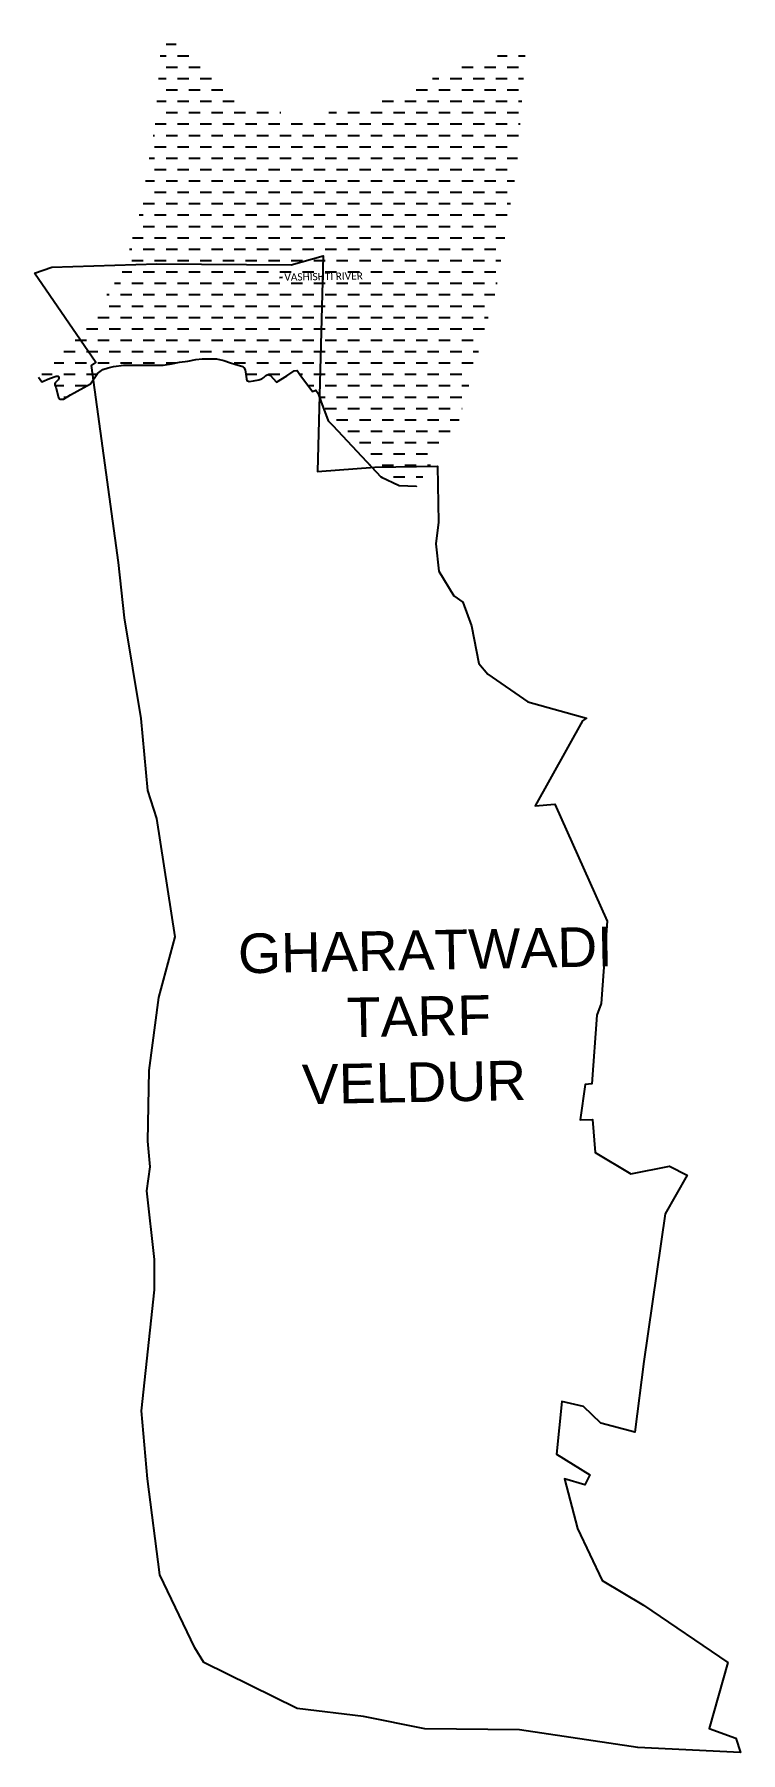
# Model space of a CAD drawing. Header units: metres. Extents: x 305138 to 307079, y 1940496 to 1945215.
import ezdxf

# ---------------------------------------------------------------- set-up
doc = ezdxf.new("R2010")
doc.units = ezdxf.units.M
doc.header["$MEASUREMENT"] = 0
for name, color, linetype in [('ARROW', 7, 'Continuous'), ('ddddd', 7, 'Continuous'), ('RIVER', 4, 'Continuous'), ('RIVER TEXT', 7, 'Continuous'), ('village', 3, 'Continuous')]:
    doc.layers.add(name, color=color, linetype=linetype)
doc.styles.get("Standard").update_dxf_attribs({"font": 'simplex.shx'})
doc.dimstyles.get("Standard").update_dxf_attribs({"dimtxt": 0.18, "dimasz": 0.18, "dimexe": 0.18, "dimexo": 0.0625, "dimgap": 0.09, "dimtad": 0, "dimtih": 1, "dimtoh": 1, "dimdec": 4, "dimzin": 0, "dimdsep": 46, "dimtxsty": 'Standard', "dimcen": 0.09, "dimadec": 0, "dimazin": 0, "dimtfac": 1, "dimtdec": 4, "dimtofl": 0, "dimtmove": 0, "dimatfit": 3, "dimfxl": 1, "dimtolj": 1, "dimtzin": 0, "dimarcsym": 0})

msp = doc.modelspace()

# ---------------------------------------------------------------- hatches: boundary and pattern name
at = {"layer": 'RIVER'}
h = msp.add_hatch(dxfattribs=at)
h.set_pattern_fill('DASH', color=256, scale=250)
h.paths.add_polyline_path([(306464.5, 1944853.5), (306487.6, 1945164.2), (306427.9, 1945161.9), (306377, 1945144.9), (306340, 1945136.2), (306287.4, 1945125.7), (306257.8, 1945104.1), (306233.1, 1945094.1), (306189.5, 1945071.1), (306108.5, 1945042.8), (305988, 1945009.6), (305915.7, 1944992.5), (305839.6, 1944994.8), (305742.9, 1945016), (305721.4, 1945022.8), (305702.3, 1945031.9), (305683.7, 1945045.2), (305648.5, 1945076.7), (305608.9, 1945117.2), (305573.3, 1945155.6), (305488.6, 1945214.9), (305470.7, 1944974.2), (305429.6, 1944731.1), (305383.1, 1944568.4), (305281.1, 1944416.4), (305190.1, 1944309.4), (305149.3, 1944273.3), (305159.1, 1944260.7), (305180, 1944269.5), (305197.7, 1944276.5), (305203.4, 1944276.5), (305205, 1944274.4), (305205, 1944269.3), (305203.5, 1944266.3), (305199.1, 1944261.3), (305195.7, 1944257.7), (305194.7, 1944254.7), (305194.7, 1944251.1), (305196.9, 1944246.3), (305204.2, 1944217.8), (305208, 1944213.2), (305217.8, 1944213.2), (305237.3, 1944224.7), (305292, 1944254.6), (305311.6, 1944283.7), (305326.1, 1944294.8), (305341.2, 1944299.3), (305355.7, 1944302.2), (305384.4, 1944306.7), (305428.9, 1944306.7), (305464.6, 1944306.7), (305492.3, 1944306.7), (305515.4, 1944310.2), (305536.9, 1944314.3), (305559.8, 1944317.4), (305582.2, 1944321.9), (305599.6, 1944323.5), (305614.2, 1944323.5), (305638.4, 1944323.5), (305658.7, 1944319.4), (305676.8, 1944312.8), (305688.7, 1944308.8), (305711, 1944302.6), (305714.1, 1944299.6), (305717.8, 1944293.5), (305719.3, 1944281.9), (305720.8, 1944268.8), (305722, 1944264.2), (305728.4, 1944261.7), (305740.7, 1944263.4), (305755.3, 1944266.2), (305762.9, 1944268.5), (305768.4, 1944272.7), (305776.8, 1944280), (305781.2, 1944280.6), (305785.3, 1944279.3), (305803.9, 1944259.7), (305832.2, 1944277.1), (305852.3, 1944290.3), (305860.2, 1944291.3), (305867.6, 1944280.8), (305903, 1944233.6), (305911.8, 1944237.8), (305918.4, 1944228.8), (305925.2, 1944207.5), (305945.8, 1944153.2), (305958.3, 1944140.4), (306090.8, 1943999.9), (306140.6, 1943975.9), (306188.6, 1943974.1), (306301.2, 1944142), (306406.3, 1944509.5)])
h.paths.add_polyline_path([(305819.7, 1944524.3), (306047.8, 1944528.2), (306047, 1944576.7), (305818.9, 1944572.7)], flags=24)

# ---------------------------------------------------------------- linework, layer by layer
at = {"layer": 'RIVER', "color": 4}
msp.add_lwpolyline([(305149.1, 1944273.5), (305159.1, 1944260.7), (305180, 1944269.5), (305197.7, 1944276.5), (305203.4, 1944276.5), (305205, 1944274.4), (305205, 1944269.3), (305203.5, 1944266.3), (305199.1, 1944261.3), (305195.7, 1944257.7), (305194.7, 1944254.7), (305194.7, 1944251.1), (305196.9, 1944246.3), (305204.2, 1944217.8), (305208, 1944213.2), (305217.8, 1944213.2), (305237.3, 1944224.7), (305292, 1944254.6), (305311.6, 1944283.7), (305326.1, 1944294.8), (305341.2, 1944299.3), (305355.7, 1944302.2), (305384.4, 1944306.7), (305428.9, 1944306.7), (305464.6, 1944306.7), (305492.3, 1944306.7), (305515.4, 1944310.2), (305536.9, 1944314.3), (305559.8, 1944317.4), (305582.2, 1944321.9), (305599.6, 1944323.5), (305614.2, 1944323.5), (305638.4, 1944323.5), (305658.7, 1944319.4), (305676.8, 1944312.8), (305688.7, 1944308.8), (305711, 1944302.6), (305714.1, 1944299.6), (305717.8, 1944293.5), (305719.3, 1944281.9), (305720.8, 1944268.8), (305722, 1944264.2), (305728.4, 1944261.7), (305740.7, 1944263.4), (305755.3, 1944266.2), (305762.9, 1944268.5), (305768.4, 1944272.7), (305774.3, 1944277.9), (305778.2, 1944280.2), (305780.3, 1944280.5), (305782.4, 1944280.2), (305783.7, 1944279.8), (305785, 1944279.2), (305786, 1944278.6), (305803.9, 1944259.7), (305832.2, 1944277.1), (305832.2, 1944277.1), (305832.2, 1944277.1), (305832.2, 1944277.1), (305852.3, 1944290.3), (305852.3, 1944290.3), (305860.2, 1944291.3), (305860.2, 1944291.3), (305860.2, 1944291.3), (305867.6, 1944280.8), (305903, 1944233.6), (305911.8, 1944237.8), (305918.4, 1944228.8), (305925.2, 1944207.5), (305945.8, 1944153.2), (305958.3, 1944140.4), (306090.8, 1943999.9), (306140.6, 1943975.9), (306188.8, 1943974.1), (306188.8, 1943974.1)], dxfattribs=at)
at = {"layer": 'village', "color": 3}
msp.add_polyline3d([(305138.1, 1944559.2, 0), (305186.5, 1944575.8, 0), (305474.9, 1944585, 0), (305843.9, 1944581.6, 0), (305932.1, 1944606.6, 0), (305916.2, 1944014, 0), (306073.9, 1944026.3, 0), (306246.2, 1944029.2, 0), (306248.9, 1943875.5, 0), (306241.8, 1943815.9, 0), (306249.6, 1943740.1, 0), (306290.7, 1943672.8, 0), (306315.5, 1943655.3, 0), (306339.8, 1943590.1, 0), (306359.8, 1943487.2, 0), (306384, 1943457.3, 0), (306494.2, 1943381.4, 0), (306655.5, 1943337.2, 0), (306644.3, 1943329.4, 0), (306514.2, 1943096.3, 0), (306568.7, 1943100.9, 0), (306712.1, 1942779, 0), (306696, 1942553, 0), (306684.4, 1942521.2, 0), (306670.2, 1942332.4, 0), (306651.6, 1942330.8, 0), (306637.9, 1942233.3, 0), (306671.7, 1942234.7, 0), (306679, 1942143.5, 0), (306777.2, 1942085.2, 0), (306884, 1942105.9, 0), (306932.7, 1942081.5, 0), (306872.1, 1941975.3, 0), (306813.3, 1941570.1, 0), (306788.2, 1941375.3, 0), (306695, 1941400.7, 0), (306647.8, 1941446.3, 0), (306588.1, 1941459.9, 0), (306573.1, 1941315.6, 0), (306665.2, 1941258.2, 0), (306651.4, 1941230.7, 0), (306595.3, 1941247.5, 0), (306631.2, 1941110.9, 0), (306698.3, 1940968.5, 0), (306812.4, 1940900.8, 0), (307043.8, 1940742.9, 0), (306993.1, 1940561.9, 0), (307066.3, 1940534.9, 0), (307079.3, 1940495.5, 0), (306797.1, 1940509.6, 0), (306471.5, 1940558.6, 0), (306211.7, 1940560.5, 0), (306042.3, 1940594.8, 0), (305860.3, 1940616.5, 0), (305604.2, 1940742.8, 0), (305578.8, 1940783.7, 0), (305483.3, 1940983.6, 0), (305449, 1941247.1, 0), (305432.3, 1941434.6, 0), (305468.1, 1941766.3, 0), (305467.9, 1941849.8, 0), (305447.3, 1942038.9, 0), (305456.5, 1942104.1, 0), (305449.7, 1942174.7, 0), (305454.1, 1942369, 0), (305479.8, 1942569.8, 0), (305525.3, 1942735.8, 0), (305474.7, 1943061, 0), (305449.9, 1943138, 0), (305431.9, 1943336, 0), (305386, 1943612.1, 0), (305369.7, 1943763.9, 0), (305295.4, 1944305.6, 0), (305307.1, 1944313.5, 0), (305138.1, 1944559.2, 0)], close=True, dxfattribs=at)

# ---------------------------------------------------------------- texts
at = {"layer": 'ddddd', "insert": (305696.7, 1942744.4), "char_height": 108.748, "attachment_point": 1, "rotation": 1.1028}
msp.add_mtext_dynamic_manual_height_columns('{\\fArial|b0|i0|c0|p34;GHARATWADI \\P       TARF \\P    VELDUR}', width=1571.314, gutter_width=543.7, heights=[0], dxfattribs=at)
at = {"layer": 'RIVER TEXT', "insert": (305770, 1944557.1), "char_height": 20, "attachment_point": 1, "rotation": 0.9867}
msp.add_mtext_dynamic_manual_height_columns('\\pxqc;{\\fCalibri|b0|i0|c0|p34;VASHISHTI RIVER }', width=325.832, gutter_width=1, heights=[0], dxfattribs=at)

# ---------------------------------------------------------------- leaders
at = {"layer": 'ARROW'}
msp.add_leader([(305811.9, 1944547.4), (305819.8, 1944547.6)], dimstyle='Standard', override={"dimasz": 3, "dimgap": 0.09, "dimtad": 0}, dxfattribs=at)

doc.saveas('drawing.dxf')
